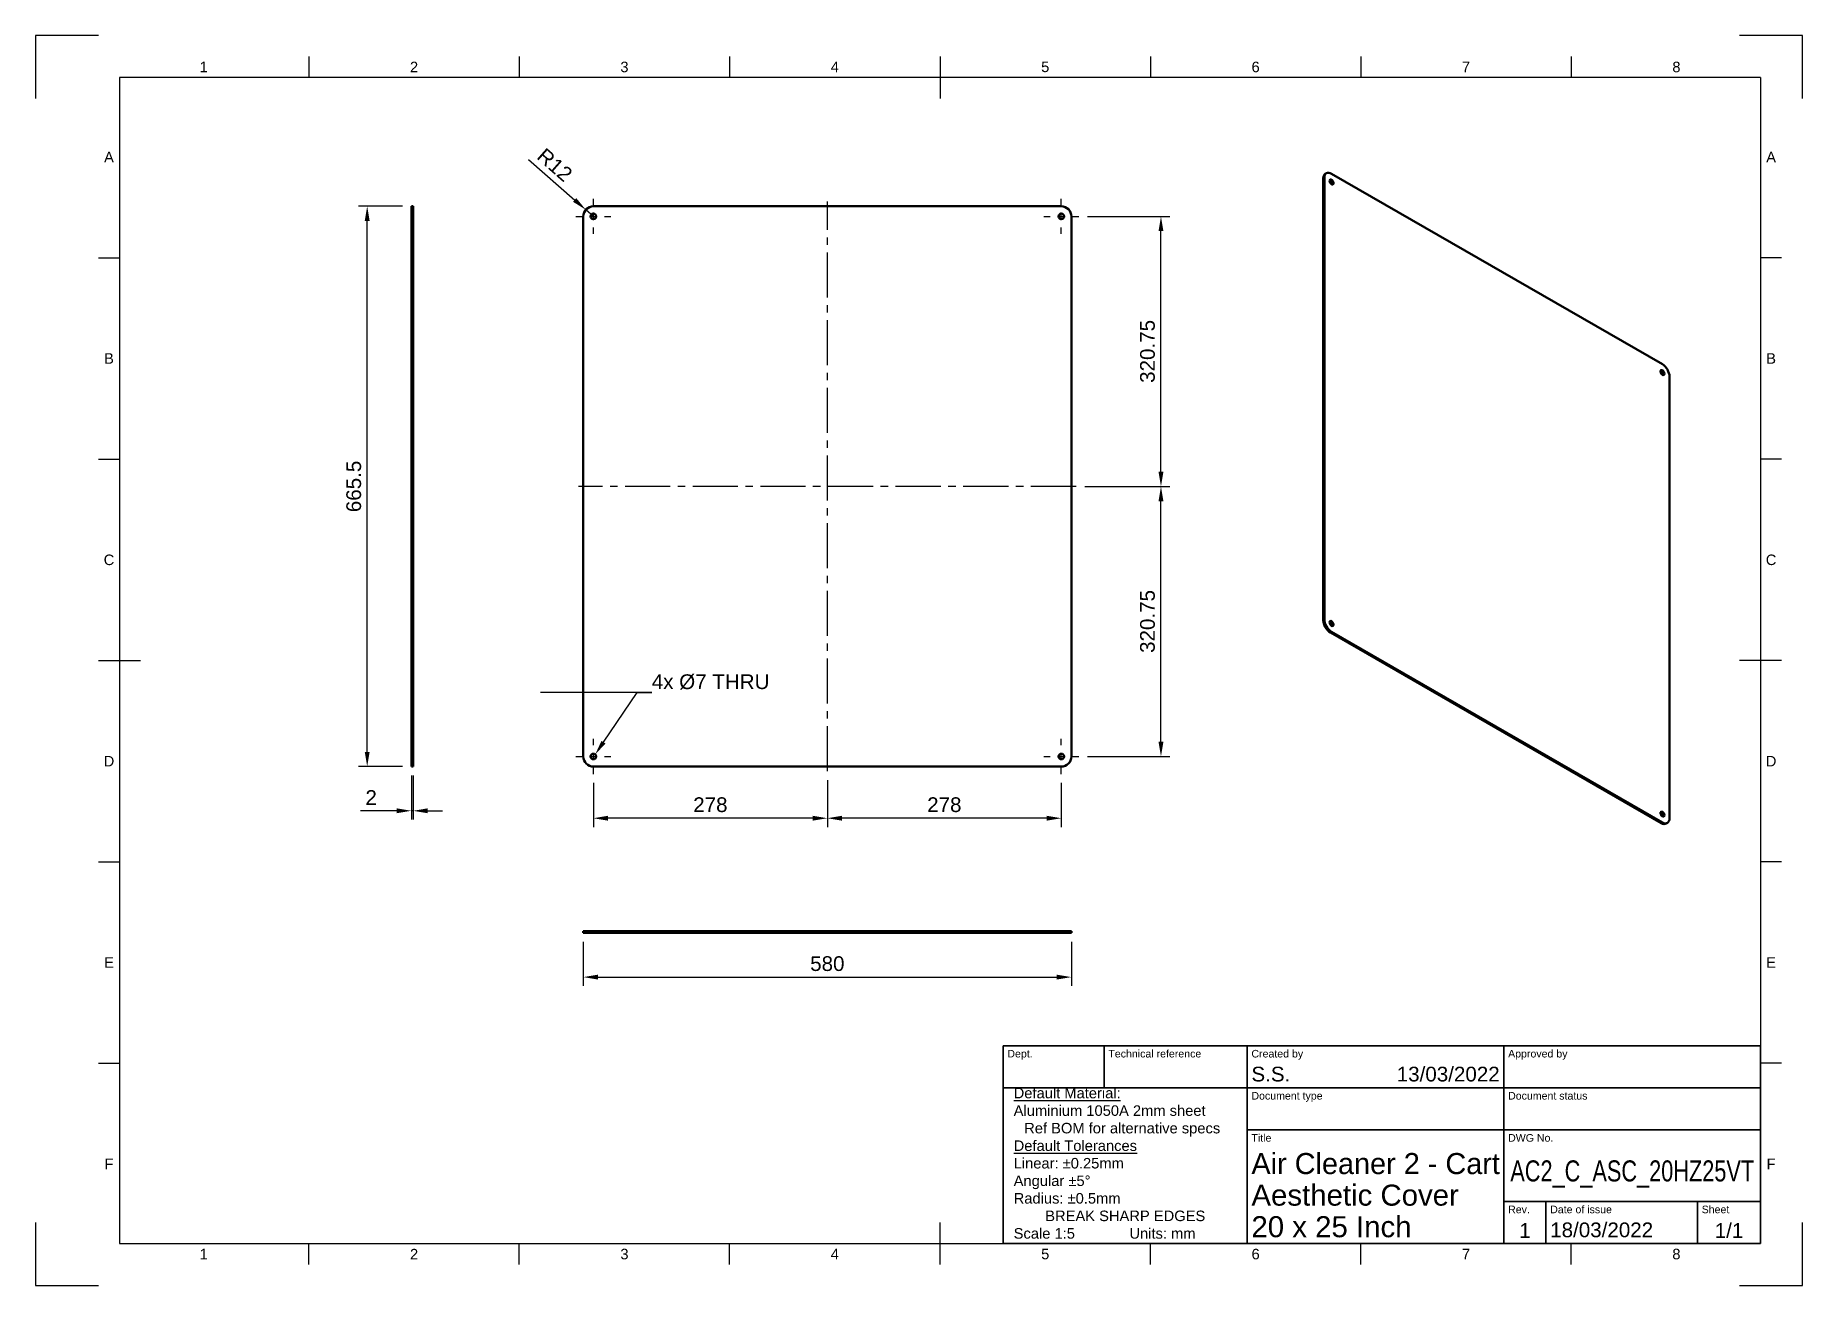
# Model space of a CAD drawing. Header units: millimetres. Extents: x 0 to 420, y 0 to 297.
import ezdxf
from ezdxf import colors
from ezdxf.entities.mleader import LeaderData, LeaderLine
from ezdxf.enums import TextEntityAlignment as Align
from ezdxf.math import Vec2, Vec3

# ---------------------------------------------------------------- set-up
doc = ezdxf.new("R2010")
doc.units = ezdxf.units.MM
doc.header["$LTSCALE"] = 0.75
doc.linetypes.add('CENTER2', pattern=[28.575, 19.05, -3.175, 3.175, -3.175])
doc.linetypes.add('HIDDEN2', pattern=[4.7625, 3.175, -1.5875])
for name, color, linetype, lineweight in [('Annotations', 7, 'Continuous', 25), ('Border', 7, 'Continuous', 25), ('Center Lines', 7, 'CENTER2', 25), ('Dimensions', 7, 'Continuous', 25), ('Hidden', 7, 'HIDDEN2', 25), ('TitleBlock', 7, 'Continuous', 35), ('Visible', 7, 'Continuous', 50), ('Visible Narrow', 7, 'Continuous', 25)]:
    doc.layers.add(name, color=color, linetype=linetype, lineweight=lineweight)
doc.styles.add('FusionTitle', font='arial.ttf')
doc.styles.get("Standard").update_dxf_attribs({"font": 'arial.ttf'})
doc.dimstyles.new('ISO-25', dxfattribs={"dimtxt": 3.5, "dimasz": 3.5, "dimexe": 2.1, "dimexo": 2.1, "dimgap": 1.4, "dimtad": 1, "dimzin": 12, "dimdsep": 46, "dimtxsty": 'Standard', "dimcen": 0, "dimclrd": 256, "dimclre": 256, "dimclrt": 256, "dimazin": 3, "dimtp": 0.1, "dimtm": 0.1, "dimtfac": 0.714286, "dimtmove": 0, "dimatfit": 3, "dimfxl": 1, "dimtzin": 12, "dimarcsym": 0})

# ---------------------------------------------------------------- blocks, each defined once
blk = doc.blocks.new('ISO_A3_SHEET')
at = {"layer": 'Border'}
for p, q in [((65, 292), (65, 287)), ((115, 292), (115, 287)), ((165, 292), (165, 287)), ((215, 292), (215, 282)), ((265, 292), (265, 287)), ((315, 292), (315, 287)), ((365, 292), (365, 287)), ((410, 287), (20, 287)), ((20, 287), (20, 10)), ((410, 287), (410, 10)), ((15, 244.16666), (20, 244.16666)), ((415, 244.16666), (410, 244.16666)), ((15, 196.33333), (20, 196.33333)), ((415, 196.33333), (410, 196.33333)), ((15, 148.5), (25, 148.5)), ((415, 148.5), (405, 148.5)), ((15, 100.66667), (20, 100.66667)), ((415, 100.66667), (410, 100.66667)), ((15, 52.83334), (20, 52.83334)), ((415, 52.83334), (410, 52.83334)), ((215, 5), (215, 15)), ((20, 10), (410, 10)), ((65, 5), (65, 10)), ((115, 5), (115, 10)), ((165, 5), (165, 10)), ((265, 5), (265, 10)), ((315, 5), (315, 10)), ((365, 5), (365, 10))]:
    blk.add_line(p, q, dxfattribs=at)
at = {"layer": 'Defpoints'}
for p, q in [((15, 297), (0, 297)), ((0, 297), (0, 282)), ((420, 297), (405, 297)), ((420, 282), (420, 297)), ((0, 15), (0, 0)), ((420, 0), (420, 15)), ((0, 0), (15, 0)), ((405, 0), (420, 0))]:
    blk.add_line(p, q, dxfattribs=at)
at = {"layer": 'Border', "style": 'FusionTitle'}
for s, p in [('1', (40, 289.5)), ('2', (90, 289.5)), ('3', (140, 289.5)), ('4', (190, 289.5)), ('5', (240, 289.5)), ('6', (290, 289.5)), ('7', (340, 289.5)), ('8', (390, 289.5)), ('A', (17.5, 268.08333)), ('A', (412.5, 268.08333)), ('B', (17.5, 220.25)), ('B', (412.5, 220.25)), ('C', (17.5, 172.41667)), ('C', (412.5, 172.41667)), ('D', (17.5, 124.58334)), ('D', (412.5, 124.58334)), ('E', (17.5, 76.75001)), ('E', (412.5, 76.75001)), ('F', (17.5, 28.91668)), ('F', (412.5, 28.91668)), ('1', (40, 7.5)), ('2', (90, 7.5)), ('3', (140, 7.5)), ('4', (190, 7.5)), ('5', (240, 7.5)), ('6', (290, 7.5)), ('7', (340, 7.5)), ('8', (390, 7.5))]:
    blk.add_text(s, height=2.5, dxfattribs=at).set_placement(p, align=Align.MIDDLE)
blk = doc.blocks.new('ISO_TITLEBLOCK')
at = {"layer": 'TitleBlock'}
for p, q in [((0, 47), (-180, 47)), ((-180, 47), (-180, 0)), ((-156, 37), (-156, 47)), ((-122, 0), (-122, 47)), ((-61, 0), (-61, 47)), ((0, 0), (0, 47)), ((-180, 37), (0, 37)), ((-122, 27), (0, 27)), ((-61, 10), (0, 10)), ((-51, 0), (-51, 10)), ((-15, 0), (-15, 10)), ((-180, 0), (0, 0))]:
    blk.add_line(p, q, dxfattribs=at)
at = {"layer": 'TitleBlock', "style": 'FusionTitle'}
for s, p in [('Dept.', (-179, 46)), ('Technical reference', (-155, 46)), ('Created by', (-121, 46)), ('Approved by', (-60, 46)), ('Document type', (-121, 36)), ('Document status', (-60, 36)), ('Title', (-121, 26)), ('DWG No.', (-60, 26)), ('Rev.', (-60, 9)), ('Date of issue', (-50, 9)), ('Sheet', (-14, 9))]:
    blk.add_text(s, height=1.8, dxfattribs=at).set_placement(p, align=Align.TOP_LEFT)
for tag, height, p in [('DEPT', 3.5, (-179, 42)), ('TECHNICAL_REFERENCE', 3.5, (-155, 42)), ('CREATED_BY', 3.5, (-121, 42)), ('APPROVED_BY', 3.5, (-60, 42)), ('DOCUMENT_TYPE', 3.5, (-121, 32)), ('DOCUMENT_STATUS', 3.5, (-60, 32)), ('TITLE_1', 5, (-121, 21.5)), ('TITLE_2', 5, (-121, 14)), ('TITLE_3', 5, (-121, 6.5)), ('DATE_OF_ISSUE', 3.5, (-50, 5))]:
    blk.add_attdef(tag, text='', height=height, dxfattribs=at).set_placement(p, align=Align.TOP_LEFT)
for tag, p in [('CREATED_DATE', (-62, 42)), ('APPROVED_DATE', (-0.99, 42))]:
    blk.add_attdef(tag, text='', height=3.5, dxfattribs=at).set_placement(p, align=Align.TOP_RIGHT)
for tag, height, p in [('DRAWING_NUMBER', 5, (-30.5, 19.75)), ('REV', 3.5, (-56, 4.85)), ('SHEET', 3.5, (-7.5, 4.85))]:
    blk.add_attdef(tag, text='', height=height, dxfattribs=at).set_placement(p, align=Align.TOP_CENTER)
blk = doc.blocks.new('*D21')
at = {"layer": 'Defpoints', "color": 0, "transparency": 16777216}
for p in [(89.3632, 123.297463), (89.7632, 123.297463), (89.3632, 112.797463)]:
    blk.add_point(p, dxfattribs=at)
at = {"layer": 'Dimensions', "lineweight": -2, "transparency": 16777216}
for p, q in [((89.3632, 121.197463), (89.3632, 110.697463)), ((89.7632, 121.197463), (89.7632, 110.697463)), ((85.8632, 112.797463), (77.244987, 112.797463)), ((89.7632, 112.797463), (89.3632, 112.797463)), ((93.2632, 112.797463), (96.7632, 112.797463))]:
    blk.add_line(p, q, dxfattribs=at)
at = {"layer": 'Dimensions', "transparency": 16777216}
for points in [[(85.8632, 113.380796), (85.8632, 112.214129), (89.3632, 112.797463)], [(93.2632, 113.380796), (93.2632, 112.214129), (89.7632, 112.797463)]]:
    blk.add_solid(points, dxfattribs=at)
at = {"layer": 'Dimensions', "transparency": 16777216, "insert": (79.804094, 115.954625), "char_height": 3.5, "attachment_point": 5}
blk.add_mtext('2', dxfattribs=at)
blk = doc.blocks.new('*D22')
at = {"layer": 'Defpoints', "color": 0, "transparency": 16777216}
for p in [(130.813041, 255.580492), (132.616932, 253.997464)]:
    blk.add_point(p, dxfattribs=at)
at = {"layer": 'Dimensions', "lineweight": -2, "transparency": 16777216}
for p, q in [((117.188086, 267.537249), (128.182367, 257.889075)), ((132.616932, 253.997464), (130.813041, 255.580492))]:
    blk.add_line(p, q, dxfattribs=at)
at = {"layer": 'Dimensions', "transparency": 16777216}
blk.add_solid([(128.56713, 258.327521), (127.797603, 257.450629), (130.813041, 255.580492)], dxfattribs=at)
at = {"layer": 'Dimensions', "transparency": 16777216, "insert": (123.452338, 266.240443), "char_height": 3.5, "attachment_point": 5, "rotation": 318.73099975}
blk.add_mtext('R12', dxfattribs=at)
blk = doc.blocks.new('*U9')
at = {"layer": 'Center Lines', "color": 0, "ltscale": 0.75, "transparency": 16777216}
for p, q in [((-4.16, 0), (-2.678906, 0)), ((0, 2.678906), (0, 4.16)), ((2.678906, 0), (4.16, 0)), ((0, -4.16), (0, -2.678906))]:
    blk.add_line(p, q, dxfattribs=at)
at = {"layer": 'Center Lines', "color": 0, "linetype": 'Continuous', "ltscale": 0.75, "transparency": 16777216}
for p, q in [((-0.892969, 0), (0.892969, 0)), ((0, -0.892969), (0, 0.892969))]:
    blk.add_line(p, q, dxfattribs=at)
blk = doc.blocks.new('*U10')
at = {"layer": 'Center Lines', "color": 0, "ltscale": 0.75, "transparency": 16777216}
for p, q in [((-4.16, 0), (-2.678906, 0)), ((0, 2.678906), (0, 4.16)), ((2.678906, 0), (4.16, 0)), ((0, -4.16), (0, -2.678906))]:
    blk.add_line(p, q, dxfattribs=at)
at = {"layer": 'Center Lines', "color": 0, "linetype": 'Continuous', "ltscale": 0.75, "transparency": 16777216}
for p, q in [((-0.892969, 0), (0.892969, 0)), ((0, -0.892969), (0, 0.892969))]:
    blk.add_line(p, q, dxfattribs=at)
blk = doc.blocks.new('*U11')
at = {"layer": 'Center Lines', "color": 0, "ltscale": 0.75, "transparency": 16777216}
for p, q in [((-4.16, 0), (-2.678906, 0)), ((0, 2.678906), (0, 4.16)), ((2.678906, 0), (4.16, 0)), ((0, -4.16), (0, -2.678906))]:
    blk.add_line(p, q, dxfattribs=at)
at = {"layer": 'Center Lines', "color": 0, "linetype": 'Continuous', "ltscale": 0.75, "transparency": 16777216}
for p, q in [((-0.892969, 0), (0.892969, 0)), ((0, -0.892969), (0, 0.892969))]:
    blk.add_line(p, q, dxfattribs=at)
blk = doc.blocks.new('*U12')
at = {"layer": 'Center Lines', "color": 0, "ltscale": 0.75, "transparency": 16777216}
for p, q in [((-4.16, 0), (-2.678906, 0)), ((0, 2.678906), (0, 4.16)), ((2.678906, 0), (4.16, 0)), ((0, -4.16), (0, -2.678906))]:
    blk.add_line(p, q, dxfattribs=at)
at = {"layer": 'Center Lines', "color": 0, "linetype": 'Continuous', "ltscale": 0.75, "transparency": 16777216}
for p, q in [((-0.892969, 0), (0.892969, 0)), ((0, -0.892969), (0, 0.892969))]:
    blk.add_line(p, q, dxfattribs=at)
blk = doc.blocks.new('*U13')
at = {"layer": 'Center Lines', "color": 0, "ltscale": 0.75, "transparency": 16777216}
blk.add_line((0, -67.650001), (0, 67.650001), dxfattribs=at)
blk = doc.blocks.new('*U14')
at = {"layer": 'Center Lines', "color": 0, "ltscale": 0.75, "transparency": 16777216}
blk.add_line((59.099999, 0), (-59.099999, 0), dxfattribs=at)
blk = doc.blocks.new('*D23')
at = {"layer": 'Defpoints', "color": 0, "transparency": 16777216}
for p in [(78.8632, 256.397464), (89.3632, 256.397464), (89.3632, 123.297463)]:
    blk.add_point(p, dxfattribs=at)
at = {"layer": 'Dimensions', "lineweight": -2, "transparency": 16777216}
for p, q in [((87.2632, 256.397464), (76.7632, 256.397464)), ((78.8632, 126.797463), (78.8632, 252.897464)), ((87.2632, 123.297463), (76.7632, 123.297463))]:
    blk.add_line(p, q, dxfattribs=at)
at = {"layer": 'Dimensions', "transparency": 16777216}
for points in [[(78.279867, 252.897464), (79.446533, 252.897464), (78.8632, 256.397464)], [(78.279867, 126.797463), (79.446533, 126.797463), (78.8632, 123.297463)]]:
    blk.add_solid(points, dxfattribs=at)
at = {"layer": 'Dimensions', "transparency": 16777216, "insert": (75.676195, 189.847464), "char_height": 3.5, "attachment_point": 5, "rotation": 90}
blk.add_mtext('665.5', dxfattribs=at)
blk = doc.blocks.new('*D24')
at = {"layer": 'Defpoints', "color": 0, "transparency": 16777216}
for p in [(130.216932, 83.786496), (246.21693, 83.786493), (246.21693, 73.286493)]:
    blk.add_point(p, dxfattribs=at)
at = {"layer": 'Dimensions', "lineweight": -2, "transparency": 16777216}
for p, q in [((130.216932, 81.686496), (130.216932, 71.186493)), ((246.21693, 81.686493), (246.21693, 71.186493)), ((133.716932, 73.286493), (242.71693, 73.286493))]:
    blk.add_line(p, q, dxfattribs=at)
at = {"layer": 'Dimensions', "transparency": 16777216}
for points in [[(133.716932, 73.869827), (133.716932, 72.70316), (130.216932, 73.286493)], [(242.71693, 73.869827), (242.71693, 72.70316), (246.21693, 73.286493)]]:
    blk.add_solid(points, dxfattribs=at)
at = {"layer": 'Dimensions', "transparency": 16777216, "insert": (188.216931, 76.473499), "char_height": 3.5, "attachment_point": 5}
blk.add_mtext('580', dxfattribs=at)
blk = doc.blocks.new('*D25')
at = {"layer": 'Defpoints', "color": 0, "transparency": 16777216}
for p in [(188.216931, 122.197463), (243.81693, 121.537476), (188.216931, 111.037476)]:
    blk.add_point(p, dxfattribs=at)
at = {"layer": 'Dimensions', "lineweight": -2, "transparency": 16777216}
for p, q in [((188.216931, 120.097463), (188.216931, 108.937476)), ((243.81693, 119.437476), (243.81693, 108.937476)), ((240.31693, 111.037476), (191.716931, 111.037476))]:
    blk.add_line(p, q, dxfattribs=at)
at = {"layer": 'Dimensions', "transparency": 16777216}
for points in [[(191.716931, 111.62081), (191.716931, 110.454143), (188.216931, 111.037476)], [(240.31693, 111.62081), (240.31693, 110.454143), (243.81693, 111.037476)]]:
    blk.add_solid(points, dxfattribs=at)
at = {"layer": 'Dimensions', "transparency": 16777216, "insert": (216.01693, 114.224482), "char_height": 3.5, "attachment_point": 5}
blk.add_mtext('278', dxfattribs=at)
blk = doc.blocks.new('*D26')
at = {"layer": 'Defpoints', "color": 0, "transparency": 16777216}
for p in [(247.97693, 253.997472), (267.50264, 253.997472), (247.31693, 189.847464)]:
    blk.add_point(p, dxfattribs=at)
at = {"layer": 'Dimensions', "lineweight": -2, "transparency": 16777216}
for p, q in [((250.07693, 253.997472), (269.60264, 253.997472)), ((267.50264, 193.347464), (267.50264, 250.497472)), ((249.41693, 189.847464), (269.60264, 189.847464))]:
    blk.add_line(p, q, dxfattribs=at)
at = {"layer": 'Dimensions', "transparency": 16777216}
for points in [[(266.919306, 250.497472), (268.085973, 250.497472), (267.50264, 253.997472)], [(266.919306, 193.347464), (268.085973, 193.347464), (267.50264, 189.847464)]]:
    blk.add_solid(points, dxfattribs=at)
at = {"layer": 'Dimensions', "transparency": 16777216, "insert": (264.31444, 221.922468), "char_height": 3.5, "attachment_point": 5, "rotation": 90}
blk.add_mtext('320.75', dxfattribs=at)
blk = doc.blocks.new('*D27')
at = {"layer": 'Defpoints', "color": 0, "transparency": 16777216}
for p in [(247.31693, 189.847464), (267.50264, 189.847464), (247.97693, 125.697476)]:
    blk.add_point(p, dxfattribs=at)
at = {"layer": 'Dimensions', "lineweight": -2, "transparency": 16777216}
for p, q in [((249.41693, 189.847464), (269.60264, 189.847464)), ((267.50264, 129.197476), (267.50264, 186.347464)), ((250.07693, 125.697476), (269.60264, 125.697476))]:
    blk.add_line(p, q, dxfattribs=at)
at = {"layer": 'Dimensions', "transparency": 16777216}
for points in [[(266.919306, 186.347464), (268.085973, 186.347464), (267.50264, 189.847464)], [(266.919306, 129.197476), (268.085973, 129.197476), (267.50264, 125.697476)]]:
    blk.add_solid(points, dxfattribs=at)
at = {"layer": 'Dimensions', "transparency": 16777216, "insert": (264.31444, 157.77247), "char_height": 3.5, "attachment_point": 5, "rotation": 90}
blk.add_mtext('320.75', dxfattribs=at)
blk = doc.blocks.new('*D28')
at = {"layer": 'Defpoints', "color": 0, "transparency": 16777216}
for p in [(188.216931, 122.197463), (132.617323, 121.537476), (132.617323, 111.037476)]:
    blk.add_point(p, dxfattribs=at)
at = {"layer": 'Dimensions', "lineweight": -2, "transparency": 16777216}
for p, q in [((132.617323, 119.437476), (132.617323, 108.937476)), ((188.216931, 120.097463), (188.216931, 108.937476)), ((184.716931, 111.037476), (136.117323, 111.037476))]:
    blk.add_line(p, q, dxfattribs=at)
at = {"layer": 'Dimensions', "transparency": 16777216}
for points in [[(136.117323, 111.62081), (136.117323, 110.454143), (132.617323, 111.037476)], [(184.716931, 111.62081), (184.716931, 110.454143), (188.216931, 111.037476)]]:
    blk.add_solid(points, dxfattribs=at)
at = {"layer": 'Dimensions', "transparency": 16777216, "insert": (160.417127, 114.224482), "char_height": 3.5, "attachment_point": 5}
blk.add_mtext('278', dxfattribs=at)

msp = doc.modelspace()

# ---------------------------------------------------------------- linework, layer by layer
at = {"layer": 'Hidden', "extrusion": (0, 1, 0)}
for p, q in [((89.3632, 254.657472, 55.599999), (89.7632, 254.657472, 55.599999)), ((89.3632, 253.337472, 55.599999), (89.7632, 253.337472, 55.599999)), ((89.363202, 253.337472, -57.999999), (89.363202, 126.357476, -57.999999)), ((89.7632, 254.657472, -55.599608), (89.763202, 254.657472, -55.599608)), ((89.7632, 253.337472, -55.599608), (89.763202, 253.337472, -55.599608)), ((89.3632, 126.357476, 55.599999), (89.7632, 126.357476, 55.599999)), ((89.7632, 126.357476, -55.599608), (89.763202, 126.357476, -55.599608)), ((89.3632, 125.037476, 55.599999), (89.7632, 125.037476, 55.599999)), ((89.7632, 125.037476, -55.599608), (89.763202, 125.037476, -55.599608))]:
    msp.add_line(p, q, dxfattribs=at)
at = {"layer": 'Visible', "extrusion": (0, 0.817547, -0.575862)}
for p, q in [((306.058235, 262.992472, -3.527748), (306.058235, 158.101175, 70.355309)), ((306.341078, 263.15535, -3.296511), (306.341078, 158.264053, 70.586547)), ((306.557614, 264.095003, -4.915171), (306.840457, 264.257881, -4.683934)), ((386.668409, 218.860032, -70.349954), (308.038134, 264.140194, -6.066002)), ((388.365465, 111.029352, 3.527748), (388.365465, 215.920649, -70.35531)), ((307.755292, 155.161792, 70.349954), (386.385566, 109.88163, 6.066002)), ((308.038134, 155.32467, 70.581191), (386.668409, 110.044508, 6.297239)), ((387.866086, 109.926821, 4.915171), (387.583243, 109.763943, 4.683934))]:
    msp.add_line(p, q, dxfattribs=at)
at = {"layer": 'Visible', "extrusion": (0, 1, 0)}
for p, q in [((89.7632, 256.397464, 55.599999), (89.3632, 256.397464, 55.599999)), ((243.81693, 256.397464, 0.200001), (132.616932, 256.397464, 0.199999)), ((89.3632, 125.697463, 57.999999), (89.3632, 253.997464, 57.999999)), ((89.7632, 253.997464, 57.999999), (89.7632, 125.697463, 57.999999)), ((89.763202, 253.337472, -57.999999), (89.763202, 126.357476, -57.999999)), ((130.216932, 253.997464, 0.199999), (130.216932, 125.697463, 0.199999)), ((246.21693, 125.697463, 0.200001), (246.21693, 253.997464, 0.200001)), ((89.3632, 123.297463, 55.599999), (89.7632, 123.297463, 55.599999)), ((132.616932, 123.297463, 0.199999), (243.81693, 123.297463, 0.200001))]:
    msp.add_line(p, q, dxfattribs=at)
at = {"layer": 'Visible'}
for p, q in [((130.216932, 84.186496, 64.150001), (130.216932, 83.786496, 64.150001)), ((243.81693, 84.186493, 66.550001), (132.616932, 84.186495, 66.550001)), ((246.21693, 83.786493, 64.150001), (246.21693, 84.186493, 64.150001)), ((243.81693, 83.786493, 66.550001), (132.616932, 83.786495, 66.550001))]:
    msp.add_line(p, q, dxfattribs=at)
at = {"layer": 'Visible', "extrusion": (-0.707107, -0.407196, -0.578093)}
for centre in [(-73.477953, -233.773839, -321.865892), (4.99985, -312.555734, -321.865892), (17.419103, -143.22764, -321.865892), (95.896906, -222.009536, -321.865892)]:
    msp.add_circle(centre, 0.66, dxfattribs=at)
at = {"layer": 'Visible', "extrusion": (1.99439e-08, 7.11e-14, -1)}
for centre in [(-132.617323, 253.997472, -0.199996), (-243.81693, 253.997472, -0.199996), (-132.617323, 125.697476, -0.199996), (-243.81693, 125.697476, -0.199996)]:
    msp.add_circle(centre, 0.66, dxfattribs=at)
at = {"layer": 'Visible', "extrusion": (-0.707107, -0.407196, -0.578093)}
for centre, start, end in [((-73.478224, -233.773556, -321.865892), 134.889207, 224.889207), ((4.999855, -312.555729, -321.865892), 224.889207, 314.889207), ((17.418836, -143.227353, -321.865892), 44.889207, 134.889207), ((95.896915, -222.009526, -321.865892), 314.889207, 44.889207)]:
    msp.add_arc(centre, 2.4, start, end, dxfattribs=at)
at = {"layer": 'Visible', "extrusion": (0.707107, 0.407196, 0.578093)}
for centre, radius, start, end in [((73.478224, -233.773556, 321.465892), 2.4, 0, 45.110793), ((73.477953, -233.773839, 321.465892), 0.66, 205.32316, 334.67684), ((-4.99985, -312.555734, 321.465892), 0.66, 205.32316, 334.67684), ((-17.418836, -143.227353, 321.465892), 2.4, 45.110793, 135.110793), ((-17.419103, -143.22764, 321.465892), 0.66, 205.32316, 334.67684), ((-95.896906, -222.009536, 321.465892), 0.66, 205.32316, 334.67684), ((-95.896915, -222.009526, 321.465892), 2.4, 135.110793, 180)]:
    msp.add_arc(centre, radius, start, end, dxfattribs=at)
at = {"layer": 'Visible', "extrusion": (1, 5.92e-14, 1.99436e-08)}
msp.add_arc((253.997464, 55.599997, 89.363201), 2.4, 0, 90, dxfattribs=at)
at = {"layer": 'Visible', "extrusion": (-1, -1.019e-13, -1.99436e-08)}
msp.add_arc((-253.997464, 55.599997, -89.763201), 2.4, 90, 180, dxfattribs=at)
at = {"layer": 'Visible', "extrusion": (1.99439e-08, 7.11e-14, -1)}
for centre, start, end in [((-132.616932, 253.997464, -0.199996), 360, 90), ((-132.616932, 125.697463, -0.199996), 270, 360), ((-243.81693, 125.697463, -0.199996), 180, 270)]:
    msp.add_arc(centre, 2.4, start, end, dxfattribs=at)
at = {"layer": 'Visible', "extrusion": (1.99439e-08, 5.92e-14, -1)}
msp.add_arc((-243.81693, 253.997464, -0.199996), 2.4, 90, 180, dxfattribs=at)
at = {"layer": 'Visible', "extrusion": (1, 7.11e-14, 1.99436e-08)}
msp.add_arc((125.697463, 55.599997, 89.363201), 2.4, 90, 180, dxfattribs=at)
at = {"layer": 'Visible', "extrusion": (-1, -8.29e-14, -1.99436e-08)}
msp.add_arc((-125.697463, 55.599997, -89.763201), 2.4, 0, 90, dxfattribs=at)
at = {"layer": 'Visible', "extrusion": (-1.99439e-08, -1, -8.29e-14)}
msp.add_arc((132.61693, 64.150001, -84.186498), 2.4, 90, 180, dxfattribs=at)
at = {"layer": 'Visible', "extrusion": (-1.99439e-08, -1, -1.019e-13)}
msp.add_arc((243.816928, 64.150001, -84.186498), 2.4, 0, 90, dxfattribs=at)
at = {"layer": 'Visible', "extrusion": (1.99439e-08, 1, 7.11e-14)}
msp.add_arc((-132.61693, 64.150001, 83.786498), 2.4, 360, 90, dxfattribs=at)
at = {"layer": 'Visible', "extrusion": (1.99439e-08, 1, 5.92e-14)}
msp.add_arc((-243.816928, 64.150001, 83.786498), 2.4, 90, 180, dxfattribs=at)
at = {"layer": 'Visible Narrow', "extrusion": (0, 0.817547, -0.575862)}
for p, q in [((306.058235, 262.992472, -3.527748), (306.341078, 263.15535, -3.296511)), ((306.341078, 158.264053, 70.586547), (306.058235, 158.101175, 70.355309)), ((307.755292, 155.161792, 70.349954), (308.038134, 155.32467, 70.581191)), ((386.668409, 110.044508, 6.297239), (386.385566, 109.88163, 6.066002))]:
    msp.add_line(p, q, dxfattribs=at)

# ---------------------------------------------------------------- block references
at = {"layer": 'Border'}
msp.add_blockref('ISO_A3_SHEET', (0, 0), dxfattribs=at)
at = {"layer": 'Center Lines', "ltscale": 0.75}
for name, p in [('*U9', (132.617323, 253.997472)), ('*U13', (188.216931, 189.847464)), ('*U10', (243.81693, 253.997472)), ('*U14', (188.216931, 189.847464)), ('*U12', (132.617323, 125.697476)), ('*U11', (243.81693, 125.697476))]:
    msp.add_blockref(name, p, dxfattribs=at)
at = {"layer": 'TitleBlock'}
ref = msp.add_blockref('ISO_TITLEBLOCK', (410, 10), dxfattribs=at)
ref.add_attrib('DATE_OF_ISSUE', '18/03/2022', dxfattribs={"height": 3.5, "style": 'FusionTitle'}).set_placement((360, 15), align=Align.TOP_LEFT)
ref.add_attrib('REV', '1', dxfattribs={"height": 3.5, "style": 'FusionTitle'}).set_placement((354, 14.85), align=Align.TOP_CENTER)
ref.add_attrib('TITLE_3', '20 x 25 Inch', dxfattribs={"height": 5, "style": 'FusionTitle'}).set_placement((289, 16.5), align=Align.TOP_LEFT)
ref.add_attrib('CREATED_DATE', '13/03/2022', dxfattribs={"height": 3.5, "style": 'FusionTitle'}).set_placement((348, 52), align=Align.TOP_RIGHT)
ref.add_attrib('SHEET', '1/1', dxfattribs={"height": 3.5, "style": 'FusionTitle'}).set_placement((402.5, 14.85), align=Align.TOP_CENTER)
ref.add_attrib('TITLE_2', 'Aesthetic Cover', dxfattribs={"height": 5, "style": 'FusionTitle'}).set_placement((289, 24), align=Align.TOP_LEFT)
ref.add_attrib('DRAWING_NUMBER', 'AC2_C_ASC_20HZ25VT', dxfattribs={"height": 5, "style": 'FusionTitle', "width": 0.739005}).set_placement((379.5, 29.751432), align=Align.TOP_CENTER)
ref.add_attrib('TITLE_1', 'Air Cleaner 2 - Cart', dxfattribs={"height": 5, "style": 'FusionTitle', "width": 0.98161}).set_placement((289, 31.5), align=Align.TOP_LEFT)
ref.add_attrib('CREATED_BY', 'S.S.', dxfattribs={"height": 3.5, "style": 'FusionTitle'}).set_placement((289, 52), align=Align.TOP_LEFT)

# ---------------------------------------------------------------- texts
at = {"layer": 'Annotations', "insert": (230, 47), "char_height": 2.5, "attachment_point": 1}
msp.add_mtext_dynamic_manual_height_columns('\\pi-2.5,l5;{\\LDefault Material: ^J}Aluminium 1050A 2mm sheet\\P\\pi2.5,l2.5;Ref BOM for alternative specs\\P\\pi-2.5,l5;{\\LDefault Tolerances^J}Linear: ±0.25mm ^JAngular ±5° ^JRadius: ±0.5mm\\P\\pi0,l0;^IBREAK SHARP EDGES\\P\\pl2.5;Scale 1:5^I^IUnits: mm', width=58, gutter_width=17.5, heights=[0], dxfattribs=at)

# ---------------------------------------------------------------- dimensions: what is measured, and where the dimension line sits
at = {"layer": 'Dimensions'}
dim = msp.add_radius_dim(center=(132.616932, 253.997464), mpoint=(130.813041, 255.580492), dimstyle='ISO-25', override={"dimlfac": 5, "dimse1": 1}, dxfattribs=at)
dim.commit()
dim.dimension.update_dxf_attribs({"geometry": '*D22', "text_midpoint": (121.369889, 263.867453), "dimtype": 164})
for p1, p2, distance, picture, middle in [((89.3632, 123.297463), (89.3632, 256.397464), 10.5, '*D23', (75.676195, 189.847464)), ((130.216932, 83.786496), (246.21693, 83.786493), -10.5, '*D24', (188.216931, 76.473499))]:
    dim = msp.add_aligned_dim(p1=p1, p2=p2, distance=distance, dimstyle='ISO-25', override={"dimlfac": 5, "dimclrd": 256, "dimclre": 256}, dxfattribs=at)
    dim.commit()
    dim.dimension.update_dxf_attribs({"geometry": picture, "text_midpoint": middle})
for base, p1, p2, picture, middle in [((267.50264, 253.997472), (247.31693, 189.847464), (247.97693, 253.997472), '*D26', (267.50264, 221.922468)), ((267.50264, 189.847464), (247.97693, 125.697476), (247.31693, 189.847464), '*D27', (267.50264, 157.77247))]:
    dim = msp.add_linear_dim(base=base, p1=p1, p2=p2, angle=90, dimstyle='ISO-25', override={"dimlfac": 5}, dxfattribs=at)
    dim.commit()
    dim.dimension.update_dxf_attribs({"geometry": picture, "text_midpoint": middle, "dimtype": 160})
for base, p1, p2, picture, middle in [((89.3632, 112.797463), (89.7632, 123.297463), (89.3632, 123.297463), '*D21', (79.804094, 115.954625)), ((132.617323, 111.037476), (188.216931, 122.197463), (132.617323, 121.537476), '*D28', (160.417127, 114.224482)), ((188.216931, 111.037476), (243.81693, 121.537476), (188.216931, 122.197463), '*D25', (216.01693, 114.224482))]:
    dim = msp.add_linear_dim(base=base, p1=p1, p2=p2, dimstyle='ISO-25', override={"dimlfac": 5, "dimclrd": 256, "dimclre": 256}, dxfattribs=at)
    dim.commit()
    dim.dimension.update_dxf_attribs({"geometry": picture, "text_midpoint": middle})

# ---------------------------------------------------------------- leaders
at = {"layer": 'Annotations'}
ml = msp.add_multileader_mtext('Standard', dxfattribs=at)
ml.set_content('4x %%C7 THRU', color=256)
ml.set_leader_properties()
ml.build(insert=Vec2(0, 0))
ml.multileader.update_dxf_attribs({"text_left_attachment_type": 5, "text_right_attachment_type": 5, "dogleg_length": 3.5, "arrow_head_size": 3.5})
ctx = ml.context
ctx.base_point, ctx.char_height, ctx.arrow_head_size, ctx.landing_gap_size, ctx.plane_origin = Vec3(146.485287, 140.884713), 3.5, 3.5, 0, Vec3(176.387752, 166.826682)
ctx.left_attachment, ctx.right_attachment = 5, 5
notes = []
notes.append((ctx, [(0, (1, 1, 0), (142.985287, 140.884713), (1, 0), 3.5, [(0, [(133.055232, 126.191273)], 0, [])])]))
ctx.mtext.insert, ctx.mtext.flow_direction = Vec3(146.485287, 145.213635), 5
for ctx, leaders in notes:
    for number, flags, end, landing, length, lines in leaders:
        leader = LeaderData()
        leader.index, (leader.has_last_leader_line, leader.has_dogleg_vector, leader.attachment_direction) = number, flags
        leader.last_leader_point, leader.dogleg_vector, leader.dogleg_length = Vec3(end), Vec3(landing), length
        for number, points, colour, breaks in lines:
            line = LeaderLine()
            line.index, line.vertices, line.color, line.breaks = number, Vec3.list(points), colors.encode_raw_color(colour), breaks
            leader.lines.append(line)
        ctx.leaders.append(leader)

doc.saveas('drawing.dxf')
